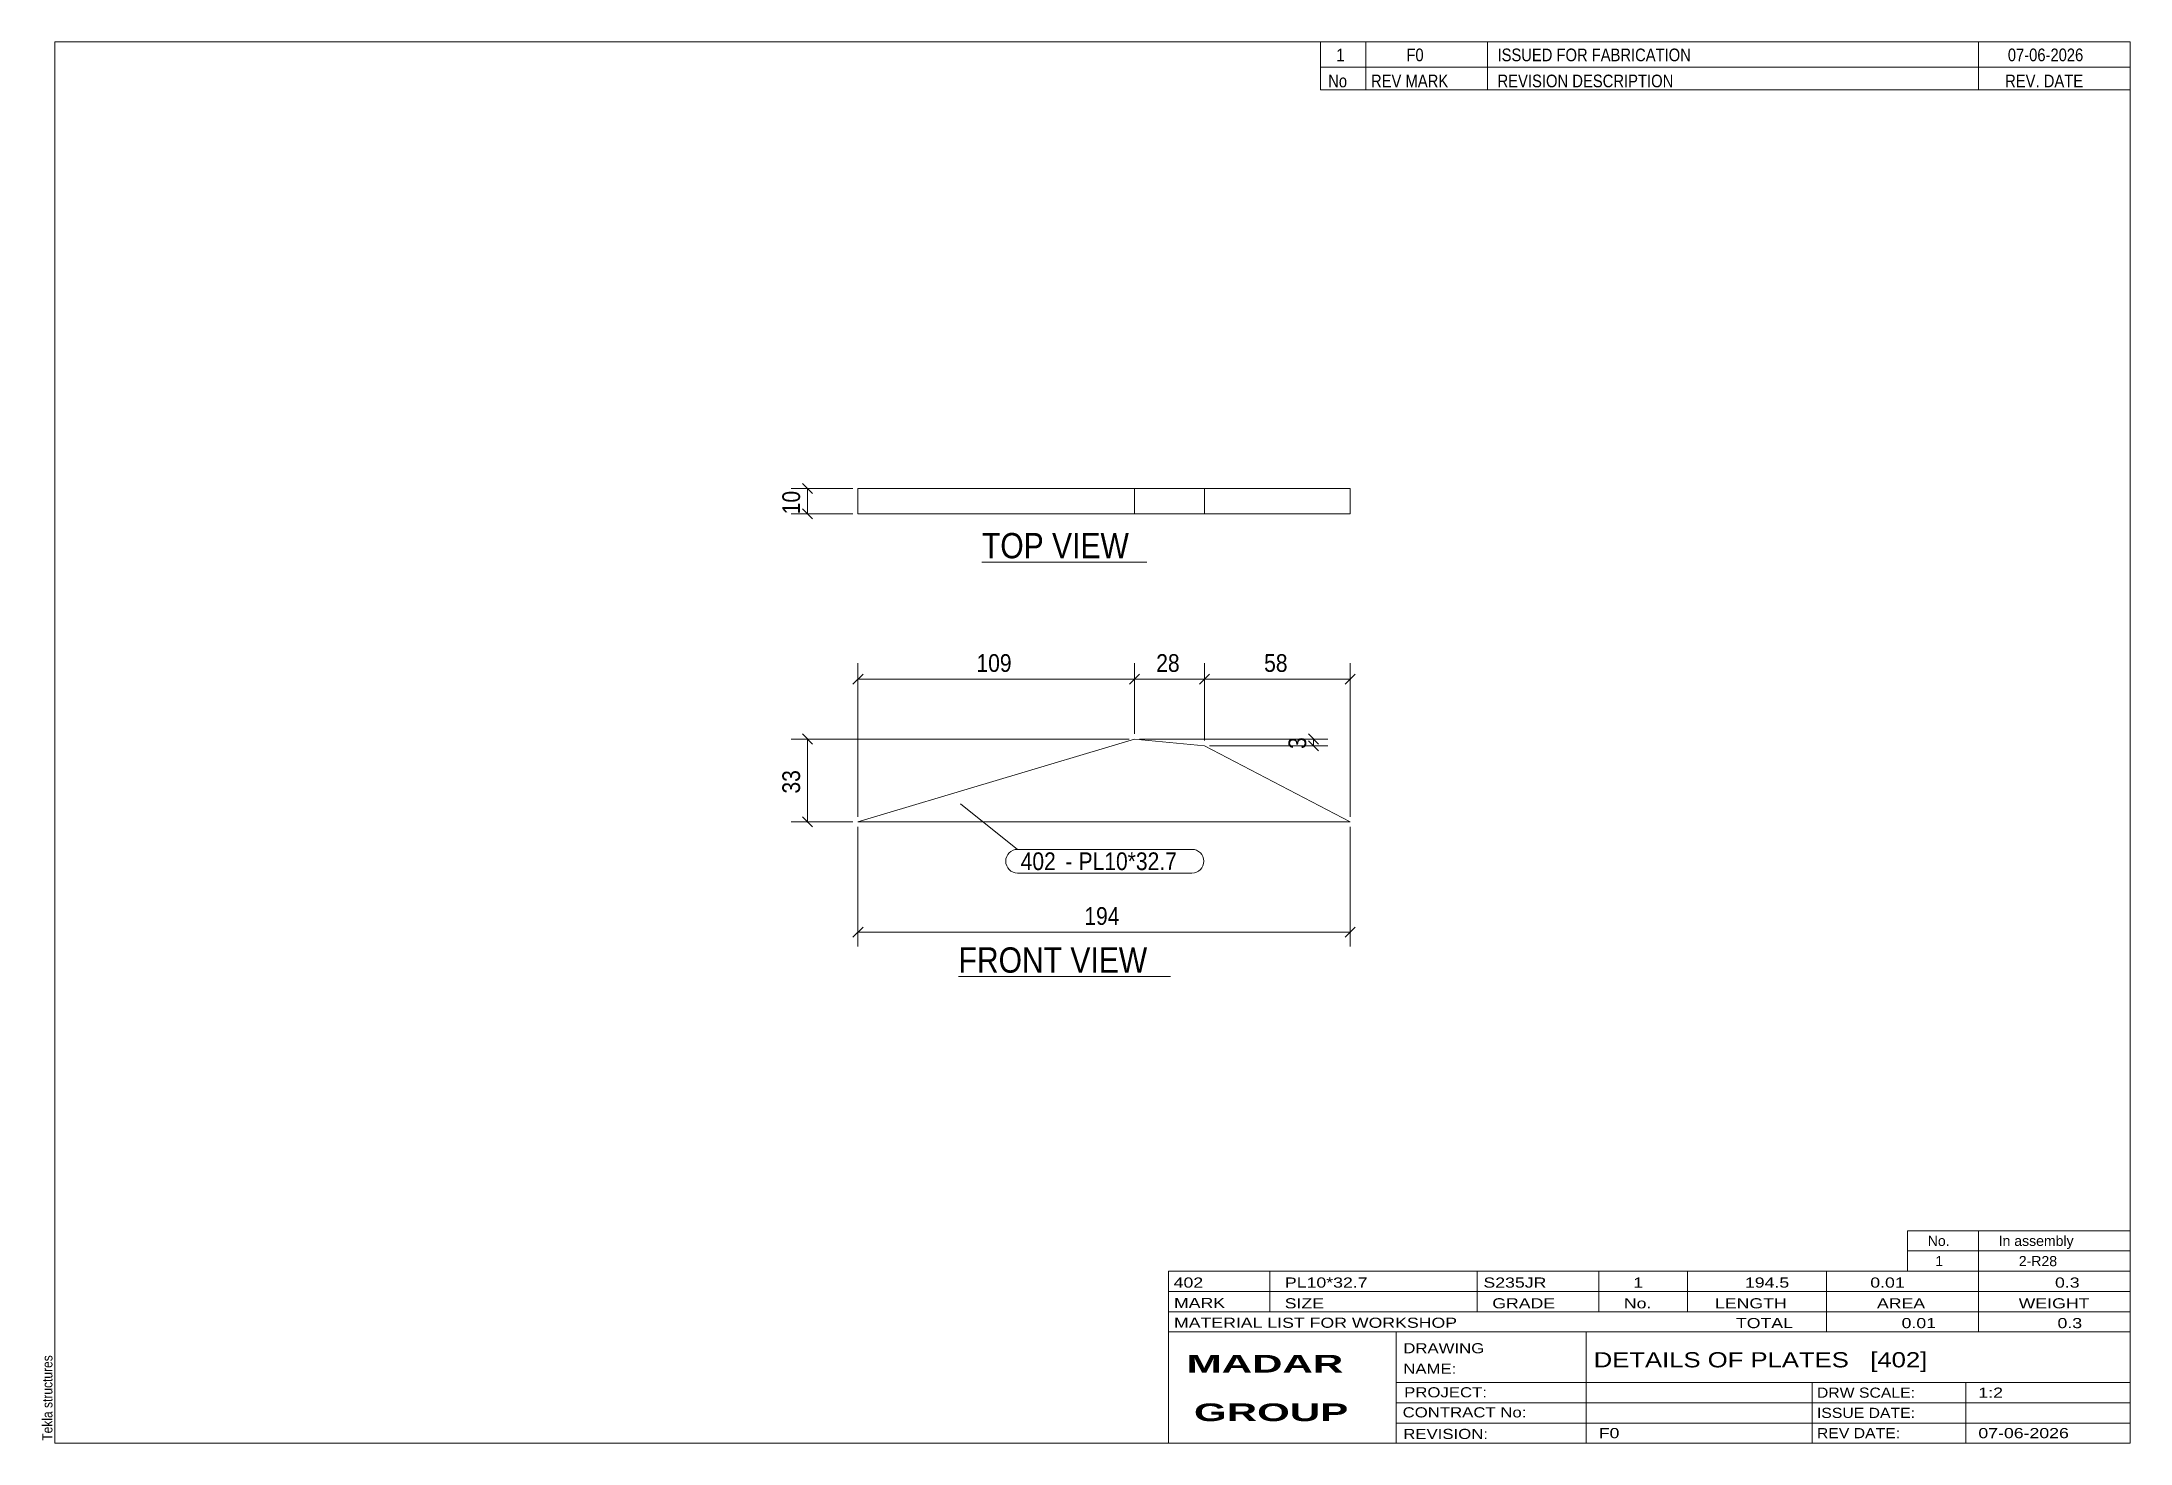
# Model space of a CAD drawing. Header units: millimetres. Extents: x 2 to 415, y 5 to 282.
import ezdxf

# ---------------------------------------------------------------- set-up
doc = ezdxf.new("R2010")
doc.units = ezdxf.units.MM
doc.linetypes.add('XKITLINE00', pattern=[0])
for name, color, linetype, lineweight in [('Dimensions', 7, 'Continuous', 0), ('DrawingSheet', 5, 'Continuous', 0), ('OtherObjectType', 7, 'Continuous', 0), ('Part', 2, 'Continuous', 0), ('PartMark', 7, 'Continuous', 0)]:
    doc.layers.add(name, color=color, linetype=linetype, lineweight=lineweight)
doc.styles.add('ARIAL', font='ARIAL.TTF')
doc.styles.add('ARIAL_BOLD', font='ARIALBD.TTF')
doc.styles.add('ARIAL_NARROW', font='ARIALN.TTF')

# ---------------------------------------------------------------- blocks, each defined once
blk = doc.blocks.new('*A1')
at = {"layer": 'Part', "color": 2, "linetype": 'XKITLINE00', "lineweight": 0}
for p, q in [((163.65, 127.82), (218.25, 144.19)), ((218.25, 144.19), (232.08, 142.87)), ((232.08, 142.87), (260.89, 127.82)), ((260.89, 127.82), (163.65, 127.82))]:
    blk.add_line(p, q, dxfattribs=at)
blk = doc.blocks.new('*A2')
at = {"layer": 'Part', "color": 2, "linetype": 'XKITLINE00', "lineweight": 0}
for p, q in [((163.65, 188.7), (163.65, 193.7)), ((260.89, 193.7), (163.65, 193.7)), ((218.25, 188.7), (218.25, 193.7)), ((232.08, 188.7), (232.08, 193.7)), ((260.89, 188.7), (260.89, 193.7)), ((232.08, 188.7), (163.65, 188.7)), ((260.89, 188.7), (232.08, 188.7))]:
    blk.add_line(p, q, dxfattribs=at)
blk = doc.blocks.new('*A3')
at = {"layer": 'DrawingSheet', "color": 5, "linetype": 'XKITLINE00', "lineweight": 0}
for p, q in [((415, 282), (5, 282)), ((5, 282), (5, 5)), ((415, 5), (415, 282)), ((5, 5), (415, 5))]:
    blk.add_line(p, q, dxfattribs=at)
at = {"layer": 'DrawingSheet', "color": 5, "style": 'ARIAL', "width": 0.85}
blk.add_text('Tekla structures', height=2, rotation=90, dxfattribs=at).set_placement((4.5, 5.5))
blk = doc.blocks.new('*A4')
at = {"layer": 'OtherObjectType', "color": 7, "linetype": 'XKITLINE00', "lineweight": 0}
for p, q in [((371, 47), (415, 47)), ((371, 43), (371, 47)), ((385, 43), (385, 47)), ((415, 43), (415, 47)), ((371, 43), (415, 43)), ((371, 39), (371, 43)), ((385, 39), (385, 43)), ((415, 39), (415, 43)), ((371, 39), (415, 39))]:
    blk.add_line(p, q, dxfattribs=at)
at = {"layer": 'OtherObjectType', "color": 7, "style": 'ARIAL_NARROW', "width": 1.211571}
for s, p in [('No.', (375, 44)), ('In assembly', (389, 44)), ('1', (376.5, 40)), ('2-R28', (392.99, 40))]:
    blk.add_text(s, height=2, dxfattribs=at).set_placement(p)
blk = doc.blocks.new('*A5')
at = {"layer": 'OtherObjectType', "color": 7, "linetype": 'XKITLINE00', "lineweight": 0}
for p, q in [((255, 282), (415, 282)), ((415, 282), (255, 282)), ((255, 282), (255, 277)), ((264, 282), (264, 277)), ((288, 282), (288, 277)), ((385, 282), (385, 277)), ((415, 282), (415, 277)), ((255, 277), (415, 277)), ((255, 277), (255, 272.5)), ((255, 277), (415, 277)), ((264, 277), (264, 272.5)), ((288, 277), (288, 272.5)), ((385, 277), (385, 272.5)), ((415, 277), (415, 272.5)), ((415, 272.5), (255, 272.5))]:
    blk.add_line(p, q, dxfattribs=at)
at = {"layer": 'OtherObjectType', "color": 7, "style": 'ARIAL_NARROW'}
for s, width, p in [('1', 1.017001, (258.16, 278.15)), ('F0', 1.017001, (272, 278.15)), ('ISSUED FOR FABRICATION', 1.017001, (290, 278.15)), ('07-06-2026', 1.017001, (390.82, 278.15)), ('No', 1.02, (256.54, 273)), ('REV MARK', 1.02, (265, 273)), ('REVISION DESCRIPTION', 1.02, (290, 273)), ('REV. DATE', 1.02, (390.28, 273))]:
    blk.add_text(s, height=2.5, dxfattribs=dict(at, width=width)).set_placement(p)
blk = doc.blocks.new('*A6')
at = {"layer": 'OtherObjectType', "color": 7, "linetype": 'XKITLINE00', "lineweight": 0}
for p, q in [((225, 39), (415, 39)), ((225, 39), (225, 35)), ((225, 39), (415, 39)), ((245, 35), (245, 39)), ((286, 35), (286, 39)), ((310, 35), (310, 39)), ((327.5, 35), (327.5, 39)), ((355, 35), (355, 39)), ((385, 35), (385, 39)), ((415, 35), (415, 39)), ((225, 35), (415, 35)), ((225, 35), (225, 5)), ((225, 35), (415, 35)), ((245, 31), (245, 35)), ((286, 31), (286, 35)), ((310, 31), (310, 35)), ((327.5, 31), (327.5, 35)), ((355, 31), (355, 35)), ((385, 31), (385, 35)), ((415, 31), (415, 35)), ((225, 31), (415, 31)), ((355, 27), (355, 31)), ((385, 27), (385, 31)), ((415, 27), (415, 31)), ((225, 27), (415, 27)), ((270, 21), (270, 27)), ((307.5, 17), (307.5, 27)), ((415, 21), (415, 27)), ((270, 21), (270, 5)), ((415, 17), (415, 21)), ((270, 17), (415, 17)), ((307.5, 5), (307.5, 17)), ((352.16, 13), (352.16, 17)), ((382.5, 5), (382.5, 17)), ((415, 13), (415, 17)), ((270, 13), (415, 13)), ((352.16, 5), (352.16, 13)), ((415, 9), (415, 13)), ((270, 9), (415, 9)), ((415, 5), (415, 9)), ((225, 5), (415, 5)), ((262.5, 5), (415, 5))]:
    blk.add_line(p, q, dxfattribs=at)
at = {"layer": 'OtherObjectType', "color": 7, "style": 'ARIAL_NARROW'}
for s, height, width, p in [('402', 2, 1.525501, (226.01, 35.76)), ('PL10*32.7', 2, 1.525501, (248, 35.76)), ('S235JR', 2, 1.525501, (287.22, 35.76)), ('1', 2, 1.525501, (316.82, 35.76)), ('194.5', 2, 1.525501, (338.88, 35.76)), ('0.01', 2, 1.525501, (363.64, 35.76)), ('0.3', 2, 1.525501, (400.14, 35.76)), ('MARK', 2, 1.525501, (226.08, 31.73)), ('SIZE', 2, 1.525501, (247.96, 31.66)), ('GRADE', 2, 1.525501, (288.96, 31.66)), ('No.', 2, 1.525501, (314.96, 31.66)), ('LENGTH', 2, 1.525501, (332.96, 31.66)), ('AREA', 2, 1.525501, (364.96, 31.66)), ('WEIGHT', 2, 1.525501, (392.96, 31.66)), ('MATERIAL LIST FOR WORKSHOP', 2, 1.525501, (226.08, 27.82)), ('TOTAL', 2, 1.525501, (337.1, 27.75)), ('0.01', 2, 1.525501, (369.83, 27.75)), ('0.3', 2, 1.525501, (400.63, 27.75)), ('DRAWING', 2, 1.445, (271.38, 22.78)), ('NAME:', 2, 1.445, (271.38, 18.72)), ('DETAILS OF PLATES   [402]', 3, 1.474651, (309, 20)), ('PROJECT:', 2, 1.445, (271.55, 14.07)), ('DRW SCALE:', 2, 1.36, (353.1, 14)), ('1:2', 2, 1.525501, (385, 14)), ('CONTRACT No:', 2, 1.445, (271.25, 10.11)), ('ISSUE DATE:', 2, 1.36, (353.1, 10)), ('REVISION:', 2, 1.445, (271.38, 5.84)), ('F0', 2, 1.525501, (310, 6)), ('REV DATE:', 2, 1.36, (353.1, 6)), ('07-06-2026', 2, 1.525501, (385, 6))]:
    blk.add_text(s, height=height, dxfattribs=dict(at, width=width)).set_placement(p)
at = {"layer": 'OtherObjectType', "color": 1, "style": 'ARIAL_BOLD', "width": 1.7}
for s, p in [('MADAR ', (228.58, 18.97)), ('GROUP', (230.03, 9.37))]:
    blk.add_text(s, height=3.5, dxfattribs=at).set_placement(p)
blk = doc.blocks.new('*A7')
at = {"layer": 'Dimensions', "color": 7, "linetype": 'XKITLINE00', "lineweight": 0}
for p, q in [((152.66, 145.18), (154.64, 143.2)), ((217.25, 144.19), (150.45, 144.19)), ((153.65, 127.82), (153.65, 144.19)), ((152.66, 128.81), (154.64, 126.83)), ((162.65, 127.82), (150.45, 127.82))]:
    blk.add_line(p, q, dxfattribs=at)
at = {"layer": 'Dimensions', "color": 3}
for p in [(153.65, 144.19), (153.65, 127.82)]:
    blk.add_point(p, dxfattribs=at)
at = {"layer": 'Dimensions', "color": 3, "style": 'ARIAL', "width": 0.85}
blk.add_text('33', height=3.5, rotation=90.0002, dxfattribs=at).set_placement((152.2, 133.41))
blk = doc.blocks.new('*A8')
at = {"layer": 'Dimensions', "color": 7, "linetype": 'XKITLINE00', "lineweight": 0}
for p, q in [((252.66, 145.18), (254.64, 143.2)), ((219.25, 144.19), (256.45, 144.19)), ((233.08, 142.87), (256.45, 142.87)), ((252.66, 143.86), (254.64, 141.88)), ((253.65, 142.87), (253.65, 144.19))]:
    blk.add_line(p, q, dxfattribs=at)
at = {"layer": 'Dimensions', "color": 3}
for p in [(253.65, 144.19), (253.65, 142.87)]:
    blk.add_point(p, dxfattribs=at)
at = {"layer": 'Dimensions', "color": 3, "style": 'ARIAL', "width": 0.85}
blk.add_text('3', height=3.5, rotation=90.0002, dxfattribs=at).set_placement((252.2, 142.23))
blk = doc.blocks.new('*A9')
at = {"layer": 'Dimensions', "color": 7, "linetype": 'XKITLINE00', "lineweight": 0}
for p, q in [((163.65, 126.82), (163.65, 103.21)), ((260.89, 126.82), (260.89, 103.21)), ((164.64, 107), (162.66, 105.02)), ((163.65, 106.01), (260.89, 106.01)), ((261.88, 107), (259.9, 105.02))]:
    blk.add_line(p, q, dxfattribs=at)
at = {"layer": 'Dimensions', "color": 3}
for p in [(163.65, 106.01), (260.89, 106.01)]:
    blk.add_point(p, dxfattribs=at)
at = {"layer": 'Dimensions', "color": 3, "style": 'ARIAL', "width": 0.85}
blk.add_text('194', height=3.5, dxfattribs=at).set_placement((208.37, 107.46))
blk = doc.blocks.new('*A10')
at = {"layer": 'Dimensions', "color": 7, "linetype": 'XKITLINE00', "lineweight": 0}
for p, q in [((164.64, 157), (162.66, 155.02)), ((163.65, 128.82), (163.65, 159.21)), ((219.24, 157), (217.26, 155.02)), ((218.25, 145.19), (218.25, 159.21)), ((163.65, 156.01), (218.25, 156.01))]:
    blk.add_line(p, q, dxfattribs=at)
at = {"layer": 'Dimensions', "color": 3}
for p in [(163.65, 156.01), (218.25, 156.01)]:
    blk.add_point(p, dxfattribs=at)
at = {"layer": 'Dimensions', "color": 3, "style": 'ARIAL', "width": 0.85}
blk.add_text('109', height=3.5, dxfattribs=at).set_placement((187.06, 157.46))
blk = doc.blocks.new('*A11')
at = {"layer": 'Dimensions', "color": 7, "linetype": 'XKITLINE00', "lineweight": 0}
for p, q in [((219.24, 157), (217.26, 155.02)), ((218.25, 145.19), (218.25, 159.21)), ((233.07, 157), (231.09, 155.02)), ((232.08, 143.87), (232.08, 159.21)), ((218.25, 156.01), (232.08, 156.01))]:
    blk.add_line(p, q, dxfattribs=at)
at = {"layer": 'Dimensions', "color": 3}
for p in [(218.25, 156.01), (232.08, 156.01)]:
    blk.add_point(p, dxfattribs=at)
at = {"layer": 'Dimensions', "color": 3, "style": 'ARIAL', "width": 0.85}
blk.add_text('28', height=3.5, dxfattribs=at).set_placement((222.57, 157.46))
blk = doc.blocks.new('*A12')
at = {"layer": 'Dimensions', "color": 7, "linetype": 'XKITLINE00', "lineweight": 0}
for p, q in [((233.07, 157), (231.09, 155.02)), ((232.08, 143.87), (232.08, 159.21)), ((261.88, 157), (259.9, 155.02)), ((260.89, 128.82), (260.89, 159.21)), ((232.08, 156.01), (260.89, 156.01))]:
    blk.add_line(p, q, dxfattribs=at)
at = {"layer": 'Dimensions', "color": 3}
for p in [(232.08, 156.01), (260.89, 156.01)]:
    blk.add_point(p, dxfattribs=at)
at = {"layer": 'Dimensions', "color": 3, "style": 'ARIAL', "width": 0.85}
blk.add_text('58', height=3.5, dxfattribs=at).set_placement((243.89, 157.46))
blk = doc.blocks.new('*A13')
at = {"layer": 'PartMark', "color": 7, "linetype": 'XKITLINE00', "lineweight": 0}
for p, q in [((183.88, 131.35), (195.19, 122.38)), ((195.19, 122.38), (229.63, 122.38)), ((195.19, 117.68), (229.63, 117.68))]:
    blk.add_line(p, q, dxfattribs=at)
for centre, start, end in [((195.19, 120.03), 90, 270), ((229.63, 120.03), 270, 90)]:
    blk.add_arc(centre, 2.35, start, end, dxfattribs=at)
at = {"layer": 'PartMark', "color": 1, "style": 'ARIAL', "width": 0.85}
blk.add_text('402', height=3.5, dxfattribs=at).set_placement((195.79, 118.28))
at = {"layer": 'PartMark', "color": 3, "style": 'ARIAL', "width": 0.85}
for s, p in [('-', (204.63, 118.28)), ('PL10*32.7', (207.23, 118.28))]:
    blk.add_text(s, height=3.5, dxfattribs=at).set_placement(p)
blk = doc.blocks.new('*A14')
at = {"layer": 'OtherObjectType', "color": 7, "linetype": 'XKITLINE00', "lineweight": 0}
blk.add_line((183.52, 97.26), (225.37, 97.26), dxfattribs=at)
at = {"layer": 'OtherObjectType', "color": 3, "style": 'ARIAL', "width": 0.85}
blk.add_text('FRONT VIEW', height=5, dxfattribs=at).set_placement((183.52, 98.01))
blk = doc.blocks.new('*A15')
at = {"layer": 'Dimensions', "color": 7, "linetype": 'XKITLINE00', "lineweight": 0}
for p, q in [((152.66, 194.69), (154.64, 192.71)), ((162.65, 193.7), (150.45, 193.7)), ((153.65, 188.7), (153.65, 193.7)), ((162.65, 188.7), (150.45, 188.7)), ((152.66, 189.69), (154.64, 187.71))]:
    blk.add_line(p, q, dxfattribs=at)
at = {"layer": 'Dimensions', "color": 3}
for p in [(153.65, 193.7), (153.65, 188.7)]:
    blk.add_point(p, dxfattribs=at)
at = {"layer": 'Dimensions', "color": 3, "style": 'ARIAL', "width": 0.85}
blk.add_text('10', height=3.5, rotation=90.0002, dxfattribs=at).set_placement((152.2, 188.61))
blk = doc.blocks.new('*A16')
at = {"layer": 'OtherObjectType', "color": 7, "linetype": 'XKITLINE00', "lineweight": 0}
blk.add_line((188.14, 179.16), (220.74, 179.16), dxfattribs=at)
at = {"layer": 'OtherObjectType', "color": 3, "style": 'ARIAL', "width": 0.85}
blk.add_text('TOP VIEW', height=5, dxfattribs=at).set_placement((188.14, 179.91))

msp = doc.modelspace()

# ---------------------------------------------------------------- block references
at = {"lineweight": 0}
for name in ['*A3', '*A5', '*A15', '*A2', '*A16', '*A10', '*A11', '*A12', '*A7', '*A8', '*A1', '*A13', '*A9', '*A14', '*A4', '*A6']:
    msp.add_blockref(name, (0, 0), dxfattribs=at)

doc.saveas('drawing.dxf')
